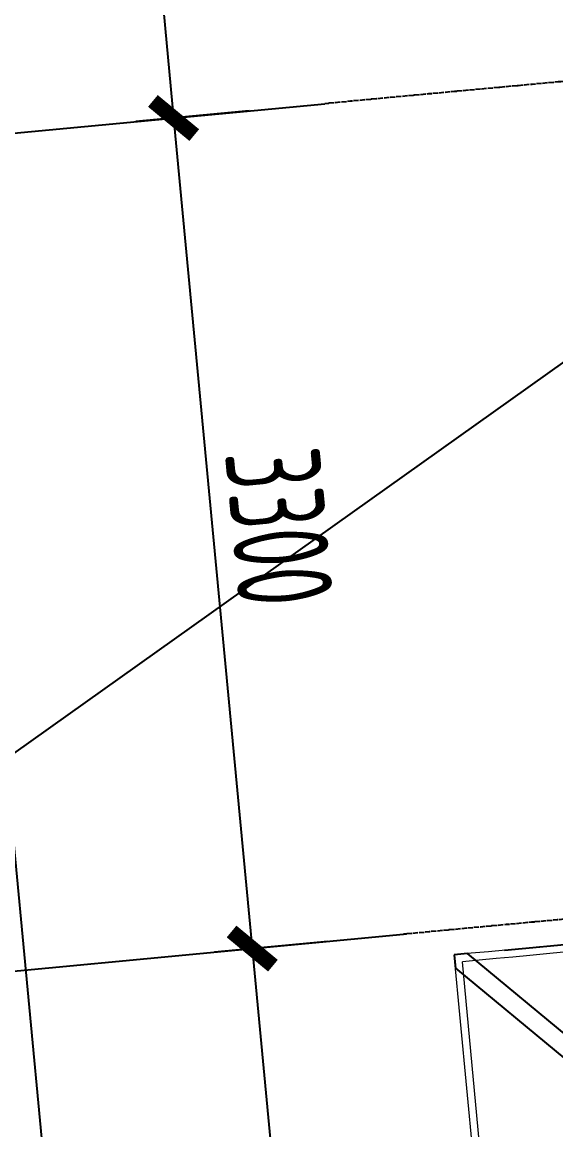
# Model space of a CAD drawing. Header units: millimetres. Extents: x 11515858 to 24947533, y -12764720 to -6305528.
# Drawn here: x 11748876 to 11750986, y -6395491 to -6391110 of the extents above; entities that cross this region are included whole.
import ezdxf

# ---------------------------------------------------------------- set-up
doc = ezdxf.new("R2010")
doc.units = ezdxf.units.MM
doc.header["$LTSCALE"] = 10
for name, pattern in [('A2-RG-AXIS$0$CENTER', [2, 1.25, -0.25, 0.25, -0.25]), ('A2-RG-AXIS$0$DOTE', [2.4200000000000004, 2, -0.2, 0.02, -0.2]), ('A2-RI-F3$0$HIDDEN', [0.375, 0.25, -0.125])]:
    doc.linetypes.add(name, pattern=pattern)
for name, color, linetype in [('A2-RB-F3$0$A-DIMS-100', 1, 'Continuous'), ('A2-RG-AXIS$0$A-AXIS', 1, 'Continuous'), ('A2-RG-AXIS$0$A-DIMS-100', 1, 'Continuous'), ('A2-RG-AXIS$0$A-GRID', 1, 'A2-RG-AXIS$0$CENTER'), ('A2-RI-F3$0$an-wndw-mull-v', 3, 'Continuous')]:
    doc.layers.add(name, color=color, linetype=linetype)
doc.layers.add('A2-RI-F3$0$A-GLAZ', color=140, linetype='Continuous', lineweight=5)
doc.styles.add('A2-RB-F3$0$XD2008', font='hzs.shx', dxfattribs={"width": 0.7, "bigfont": 'hztxt.shx'})
doc.styles.add('A2-RG-AXIS$0$XD2008', font='hzs.shx', dxfattribs={"width": 0.7, "bigfont": 'hztxt.shx'})
doc.dimstyles.new('A2-RB-F3$0$XD100$0', dxfattribs={"dimscale": 100, "dimtxt": 3.5, "dimasz": 1, "dimexe": 1, "dimexo": 2, "dimgap": 0.5, "dimtad": 1, "dimdec": 0, "dimdsep": 46, "dimtxsty": 'A2-RB-F3$0$XD2008', "dimblk1": 'A2-RB-F3$0$_ArchTick', "dimblk2": 'A2-RB-F3$0$_ArchTick', "dimsah": 1, "dimcen": 2.5, "dimclrt": 4, "dimaunit": 1, "dimadec": 0, "dimazin": 0, "dimtfac": 1, "dimtdec": 0, "dimtix": 1, "dimtmove": 1, "dimatfit": 3, "dimfxl": 0, "dimtolj": 1, "dimtzin": 0, "dimarcsym": 0})
doc.dimstyles.new('A2-RG-AXIS$0$XD150$0', dxfattribs={"dimscale": 150, "dimtxt": 2.5, "dimasz": 1, "dimexe": 1, "dimexo": 2, "dimgap": 0.5, "dimtad": 1, "dimdec": 0, "dimdsep": 46, "dimtxsty": 'A2-RG-AXIS$0$XD2008', "dimblk": 'A2-RG-AXIS$0$_ArchTick', "dimcen": 2.5, "dimclrt": 4, "dimaunit": 1, "dimadec": 0, "dimazin": 0, "dimtfac": 1, "dimtdec": 0, "dimtmove": 2, "dimatfit": 3, "dimfxl": 0, "dimtolj": 1, "dimtzin": 0, "dimarcsym": 0})

# ---------------------------------------------------------------- blocks, each defined once
blk = doc.blocks.new('A2-RG-AXIS$0$_ArchTick')
at = {"color": 0, "linetype": 'ByBlock', "const_width": 0.4}
blk.add_lwpolyline([(-0.5, -0.5), (0.5, 0.5)], dxfattribs=at)
blk = doc.blocks.new('*D524')
at = {"layer": 'A2-RG-AXIS$0$A-DIMS-100', "color": 0, "lineweight": -2, "ltscale": 3, "transparency": 16777216}
for p, q in [((11749339.80559858, -6386880.8923958), (11748891.80836996, -6386923.300889411)), ((11749041.14078053, -6386909.164724776), (11749474.64982935, -6391488.691982537)), ((11749773.3146505, -6391460.419653267), (11749325.31741878, -6391502.828147172))]:
    blk.add_line(p, q, dxfattribs=at)
at = {"layer": 'Defpoints', "color": 0, "ltscale": 3, "transparency": 16777216}
for p in [(11749638.47041973, -6386852.620066529), (11750071.97947166, -6391432.147323996), (11749474.64982935, -6391488.691982537)]:
    blk.add_point(p, dxfattribs=at)
at = {"layer": 'A2-RG-AXIS$0$A-DIMS-100', "color": 0, "lineweight": -2, "ltscale": 3, "transparency": 16777216, "xscale": 150, "yscale": 150, "zscale": 150}
for p, rotation in [((11749041.14078053, -6386909.164724776), 95.40764194036541), ((11749474.64982935, -6391488.691982537), 275.4076419403654)]:
    blk.add_blockref('A2-RG-AXIS$0$_ArchTick', p, dxfattribs=dict(at, rotation=rotation))
at = {"layer": 'A2-RG-AXIS$0$A-DIMS-100', "color": 4, "ltscale": 3, "transparency": 16777216, "insert": (11749519.22702346, -6389174.190065544), "char_height": 375, "attachment_point": 5, "rotation": 275.4076419403654, "style": 'A2-RG-AXIS$0$XD2008'}
blk.add_mtext('\\A1;4600', dxfattribs=at)
blk = doc.blocks.new('*D525')
at = {"layer": 'A2-RG-AXIS$0$A-DIMS-100', "color": 0, "lineweight": -2, "ltscale": 3, "transparency": 16777216}
for p, q in [((11749773.3146505, -6391460.419653267), (11749325.31742101, -6391502.828146961)), ((11749474.64983159, -6391488.691982325), (11749785.64545356, -6394774.005015059)), ((11750084.31027471, -6394745.73268579), (11749636.31304299, -6394788.141179695))]:
    blk.add_line(p, q, dxfattribs=at)
at = {"layer": 'Defpoints', "color": 0, "ltscale": 3, "transparency": 16777216}
for p in [(11750071.97947166, -6391432.147323996), (11750382.97509586, -6394717.46035652), (11749785.64545356, -6394774.005015059)]:
    blk.add_point(p, dxfattribs=at)
at = {"layer": 'A2-RG-AXIS$0$A-DIMS-100', "color": 0, "lineweight": -2, "ltscale": 3, "transparency": 16777216, "xscale": 150, "yscale": 150, "zscale": 150}
for p, rotation in [((11749474.64983159, -6391488.691982325), 95.40764194036541), ((11749785.64545356, -6394774.005015059), 275.4076419403654)]:
    blk.add_blockref('A2-RG-AXIS$0$_ArchTick', p, dxfattribs=dict(at, rotation=rotation))
at = {"layer": 'A2-RG-AXIS$0$A-DIMS-100', "color": 4, "ltscale": 3, "transparency": 16777216, "insert": (11749891.47936109, -6393106.610210581), "char_height": 375, "attachment_point": 5, "rotation": 275.4076419403654, "style": 'A2-RG-AXIS$0$XD2008'}
blk.add_mtext('\\A1;3300', dxfattribs=at)
blk = doc.blocks.new('*D526')
at = {"layer": 'A2-RG-AXIS$0$A-DIMS-100', "color": 0, "lineweight": -2, "ltscale": 3, "transparency": 16777216}
for p, q in [((11750084.31027471, -6394745.73268579), (11749636.3130478, -6394788.141179239)), ((11749785.64545838, -6394774.005014604), (11750454.75619169, -6401842.394590307)), ((11750753.4210128, -6401814.12226104), (11750305.42378111, -6401856.530754942))]:
    blk.add_line(p, q, dxfattribs=at)
at = {"layer": 'Defpoints', "color": 0, "ltscale": 3, "transparency": 16777216}
for p in [(11750382.97509586, -6394717.46035652), (11751052.08583396, -6401785.849931769), (11750454.75619169, -6401842.394590307)]:
    blk.add_point(p, dxfattribs=at)
at = {"layer": 'A2-RG-AXIS$0$A-DIMS-100', "color": 0, "lineweight": -2, "ltscale": 3, "transparency": 16777216, "xscale": 150, "yscale": 150, "zscale": 150}
for p, rotation in [((11749785.64545838, -6394774.005014604), 95.40764194036541), ((11750454.75619169, -6401842.394590307), 275.4076419403654)]:
    blk.add_blockref('A2-RG-AXIS$0$_ArchTick', p, dxfattribs=dict(at, rotation=rotation))
at = {"layer": 'A2-RG-AXIS$0$A-DIMS-100', "color": 4, "ltscale": 3, "transparency": 16777216, "insert": (11750381.53254355, -6398283.461514344), "char_height": 375, "attachment_point": 5, "rotation": 275.4076419403654, "style": 'A2-RG-AXIS$0$XD2008'}
blk.add_mtext('\\A1;7100', dxfattribs=at)
blk = doc.blocks.new('*D528')
at = {"layer": 'A2-RG-AXIS$0$A-DIMS-100', "color": 0, "lineweight": -2, "ltscale": 3, "transparency": 16777216}
for p, q in [((11747963.88556423, -6372345.871100547), (11746619.89386925, -6372473.096583162)), ((11746769.22627982, -6372458.960418426), (11749992.27078033, -6406506.738836592)), ((11751186.93006475, -6406393.649518713), (11749842.93836977, -6406520.875001329))]:
    blk.add_line(p, q, dxfattribs=at)
at = {"layer": 'Defpoints', "color": 0, "ltscale": 3, "transparency": 16777216}
for p in [(11748262.55038537, -6372317.598771073), (11751485.59488589, -6406365.377189239), (11749992.27078033, -6406506.738836592)]:
    blk.add_point(p, dxfattribs=at)
at = {"layer": 'A2-RG-AXIS$0$A-DIMS-100', "color": 0, "lineweight": -2, "ltscale": 3, "transparency": 16777216, "xscale": 150, "yscale": 150, "zscale": 150}
for p, rotation in [((11746769.22627982, -6372458.960418426), 95.40764197918442), ((11749992.27078033, -6406506.738836592), 275.4076419791845)]:
    blk.add_blockref('A2-RG-AXIS$0$_ArchTick', p, dxfattribs=dict(at, rotation=rotation))
at = {"layer": 'A2-RG-AXIS$0$A-DIMS-100', "color": 4, "ltscale": 3, "transparency": 16777216, "insert": (11748642.08024857, -6389458.111339218), "char_height": 375, "attachment_point": 5, "rotation": 275.4076419791844, "style": 'A2-RG-AXIS$0$XD2008'}
blk.add_mtext('\\A1;34200', dxfattribs=at)
blk = doc.blocks.new('A2-RB-F3$0$_ArchTick')
at = {"color": 0, "linetype": 'ByBlock', "const_width": 0.4}
blk.add_lwpolyline([(-0.5, -0.5), (0.5, 0.5)], dxfattribs=at)
blk = doc.blocks.new('*D1007')
at = {"layer": 'A2-RB-F3$0$A-DIMS-100', "color": 0, "lineweight": -2, "transparency": 16777216}
for p, q in [((11750783.14404829, -6394780.220280504), (11751584.51174861, -6394704.883742833)), ((11751676.82542996, -6396755.247584437), (11751484.95073451, -6394714.243468819)), ((11750975.01874375, -6396821.224396122), (11751776.38644406, -6396745.88785845))]:
    blk.add_line(p, q, dxfattribs=at)
at = {"layer": 'Defpoints', "color": 0, "transparency": 16777216}
for p in [(11751484.95073451, -6394714.243468819), (11750584.02202008, -6394798.939732478), (11750775.89671554, -6396839.943848096)]:
    blk.add_point(p, dxfattribs=at)
at = {"layer": 'A2-RB-F3$0$A-DIMS-100', "color": 0, "lineweight": -2, "transparency": 16777216, "xscale": 100, "yscale": 100, "zscale": 100}
for p, rotation in [((11751484.95073451, -6394714.243468819), 95.37058897611986), ((11751676.82542996, -6396755.247584437), 275.3705889761198)]:
    blk.add_blockref('A2-RB-F3$0$_ArchTick', p, dxfattribs=dict(at, rotation=rotation))
at = {"layer": 'A2-RB-F3$0$A-DIMS-100', "color": 4, "transparency": 16777216, "insert": (11751804.90036397, -6395713.686143159), "char_height": 350, "attachment_point": 5, "rotation": 275.37058897611985, "style": 'A2-RB-F3$0$XD2008'}
blk.add_mtext('\\A1;2050', dxfattribs=at)
blk = doc.blocks.new('A2-RI-F3$0$A$C047A065C')
at = {"layer": 'A2-RI-F3$0$an-wndw-mull-v'}
blk.add_lwpolyline([(-4856.610593320802, 6604.676837888546), (-4851.657712867483, 6551.900580766611), (-4415.925847247243, 6190.875124653801), (-4420.89974014461, 6243.609399116598), (-4368.192767713219, 6248.580716885626), (-4803.804819399491, 6609.650927569717)], close=True, dxfattribs=at)
blk = doc.blocks.new('A2-RG-AXIS')
at = {"layer": 'A2-RG-AXIS$0$A-AXIS', "ltscale": 3}
for p, q in [((11747981.32572367, -6391630.053630309), (11750071.97947166, -6391432.147323996)), ((11748292.32134788, -6394915.366662841), (11750382.97509586, -6394717.460356529))]:
    blk.add_line(p, q, dxfattribs=at)
at = {"layer": 'A2-RG-AXIS$0$A-GRID', "linetype": 'A2-RG-AXIS$0$DOTE'}
for radius, end in [(308699.9999999902, 95.4076440106419), (304099.9999999902, 95.40764399720393), (300799.9999999902, 95.40764398384447)]:
    blk.add_arc((11778730.70926435, -6694178.721949182), radius, 75.58928463849298, end, dxfattribs=at)
at = {"layer": 'A2-RG-AXIS$0$A-DIMS-100', "ltscale": 3}
dim = blk.add_aligned_dim(p1=(11748262.55038537, -6372317.598771073), p2=(11751485.59488589, -6406365.377189239), distance=-1499.9999998619455, dimstyle='A2-RG-AXIS$0$XD150$0', dxfattribs=at)
dim.commit()
dim.dimension.update_dxf_attribs({"geometry": '*D528', "text_midpoint": (11748642.08024857, -6389458.111339218)})
for base, p1, p2, picture, middle in [((11749474.64982935, -6391488.691982537), (11749638.47041973, -6386852.620066527), (11750071.97947166, -6391432.147323996), '*D524', (11749519.22702346, -6389174.190065544)), ((11749785.64545356, -6394774.005015059), (11750071.97947166, -6391432.147323996), (11750382.97509586, -6394717.460356519), '*D525', (11749891.47936109, -6393106.610210581)), ((11750454.75619169, -6401842.394590307), (11750382.97509586, -6394717.460356519), (11751052.08583396, -6401785.849931769), '*D526', (11750381.53254355, -6398283.461514344))]:
    dim = blk.add_linear_dim(base=base, p1=p1, p2=p2, angle=95.40764194036545, dimstyle='A2-RG-AXIS$0$XD150$0', dxfattribs=at)
    dim.commit()
    dim.dimension.update_dxf_attribs({"geometry": picture, "text_midpoint": middle})
blk = doc.blocks.new('A2-RB-F3')
at = {"layer": 'A2-RB-F3$0$A-DIMS-100'}
dim = blk.add_aligned_dim(p1=(11750775.89671553, -6396839.943848095), p2=(11750584.02202008, -6394798.939732477), distance=-904.9011026416231, dimstyle='A2-RB-F3$0$XD100$0', dxfattribs=at)
dim.commit()
dim.dimension.update_dxf_attribs({"geometry": '*D1007', "text_midpoint": (11751804.90036397, -6395713.686143159)})
blk = doc.blocks.new('A2-RI-F3')
at = {"layer": 'A2-RI-F3$0$A-GLAZ'}
for p, q in [((11751351.54832559, -6402962.953592481), (11750583.99449547, -6394798.942325165)), ((11751378.60863617, -6402930.278719509), (11750616.67104055, -6394826.003981303))]:
    blk.add_line(p, q, dxfattribs=at)
for radius, start, end in [(300700.0000069971, 94.95787505774314, 95.37097532307973), (300670.0000069971, 94.95791592810744, 95.36525851256825)]:
    blk.add_arc((11778730.70926488, -6694178.721956169), radius, start, end, dxfattribs=at)
at = {"layer": 'Defpoints', "color": 3}
blk.add_line((11751999.58028089, -6391753.502793507), (11731372, -6406443), dxfattribs=at)
at = {"linetype": 'A2-RI-F3$0$HIDDEN', "ltscale": 3}
blk.add_blockref('A2-RG-AXIS', (0, 0), dxfattribs=at)
blk.add_blockref('A2-RI-F3$0$A$C047A065C', (11755440.6326134, -6401403.616570366))

msp = doc.modelspace()

# ---------------------------------------------------------------- block references
for name in ['A2-RB-F3', 'A2-RI-F3', 'A2-RG-AXIS']:
    msp.add_blockref(name, (0, 0))

doc.saveas('drawing.dxf')
